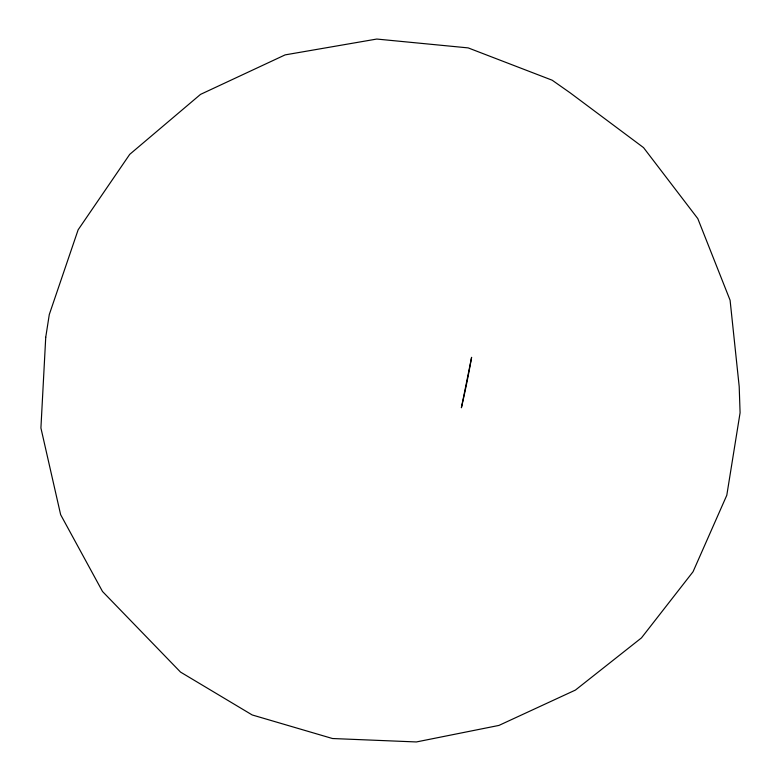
<?xml version="1.0" encoding="UTF-8"?>
<svg xmlns="http://www.w3.org/2000/svg" width="781" height="781" viewBox="0 0 781 781"><rect width="100%" height="100%" fill="white"/><g stroke="black" fill="none" stroke-linecap="round" stroke-linejoin="round"><path stroke-width="1.17" d="M45.737 337.255L40.915 427.998L60.645 514.699L102.516 591.5L180.518 672.08L252.204 714.957L332.491 738.523L416.38 741.95L498.932 725.422L575.421 690.072L641.455 637.901L693.04 571.751L726.799 495.252L740.085 412.778L739.197 386.556L730.089 300.236L697.804 218.612L643.534 147.609L570.257 92.91L552.177 80.209L468.17 47.895L376.784 39.05L285.124 54.885L200.522 94.384L129.724 154.355L78.139 229.799L49.291 314.528L45.737 337.255M471.587 357.405L461.386 407.76A181.192 34.764 -78.6 0 0 471.587 357.405"/></g></svg>
